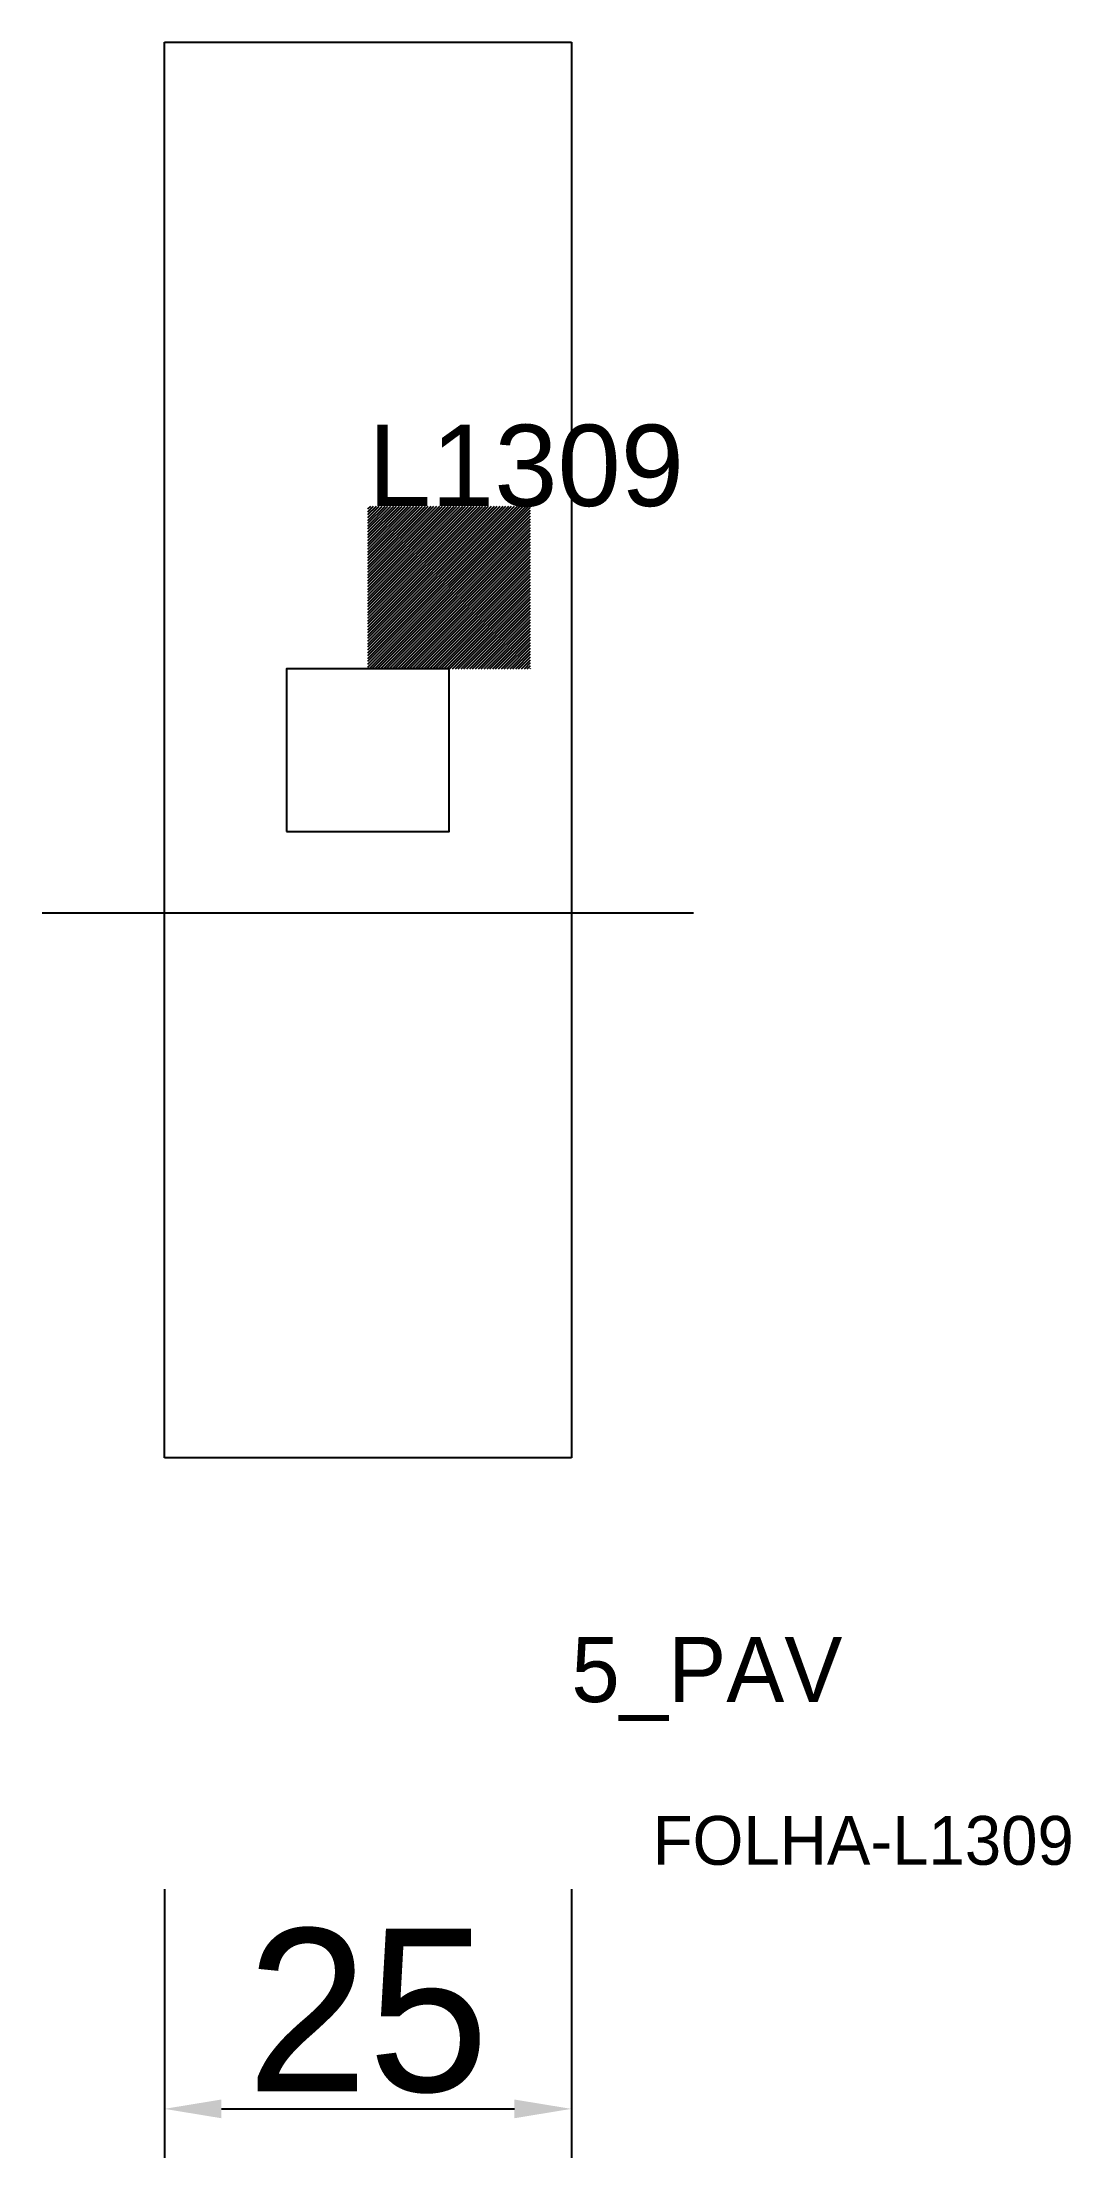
# Model space of a CAD drawing. Header units: metres. Extents: x 215 to 278, y 72 to 202.
import ezdxf

# ---------------------------------------------------------------- set-up
doc = ezdxf.new("R2010")
doc.units = ezdxf.units.M
for name, color, linetype in [('COTA', 241, 'CONTINUOUS'), ('FOLHA', 255, 'CONTINUOUS'), ('Hachura', 251, 'CONTINUOUS'), ('NOMENCLATURA', 7, 'CONTINUOUS'), ('Nível', 160, 'CONTINUOUS'), ('Painéis', 200, 'CONTINUOUS'), ('Pilares', 5, 'CONTINUOUS'), ('REAPROVEITAMENTO', 251, 'CONTINUOUS'), ('SARR_2.2x7', 40, 'CONTINUOUS')]:
    doc.layers.add(name, color=color, linetype=linetype)
doc.styles.add('ARIAL', font='Arial.ttf')
doc.dimstyles.new('EZ DXF', dxfattribs={"dimtxt": 10, "dimasz": 3.5, "dimexe": 3, "dimexo": 1.5, "dimgap": 1, "dimtad": 1, "dimdec": 1, "dimdsep": 46, "dimcen": 2.5, "dimazin": 3, "dimtfac": 1, "dimtmove": 0, "dimatfit": 3})

msp = doc.modelspace()

# ---------------------------------------------------------------- hatches: boundary and pattern name
at = {"layer": 'Hachura'}
h = msp.add_hatch(dxfattribs=at)
h.set_pattern_fill('ANSI31', scale=50)
h.paths.add_polyline_path([(247.2, 114.5), (222.2, 114.5), (222.2, 201.5), (247.2, 201.5)])
h = msp.add_hatch(dxfattribs=at)
h.set_pattern_fill('ANSI31', scale=50)
h.paths.add_polyline_path([(247.2, 114.5), (222.2, 114.5), (222.2, 201.5), (247.2, 201.5)])
at = {"layer": 'Reaproveitamento'}
h = msp.add_hatch(dxfattribs=at)
h.set_pattern_fill('SOLID')
h.paths.add_polyline_path([(234.7, 163), (244.7, 163), (244.7, 173), (234.7, 173)])
h = msp.add_hatch(dxfattribs=at)
h.set_pattern_fill('SOLID')
h.paths.add_polyline_path([(234.7, 163), (244.7, 163), (244.7, 173), (234.7, 173)])

# ---------------------------------------------------------------- linework, layer by layer
at = {"layer": 'Painéis', "color": 200}
for p, q in [((222.2, 114.5), (222.2, 201.5)), ((222.2, 201.5), (247.2, 201.5)), ((222.2, 114.5), (222.2, 201.5)), ((222.2, 201.5), (247.2, 201.5)), ((247.2, 201.5), (247.2, 114.5)), ((247.2, 201.5), (247.2, 114.5)), ((247.2, 114.5), (222.2, 114.5)), ((247.2, 114.5), (222.2, 114.5))]:
    msp.add_line(p, q, dxfattribs=at)
at = {"layer": 'Pilares'}
msp.add_lwpolyline([(229.7, 153), (239.7, 153), (239.7, 163), (229.7, 163)], close=True, dxfattribs=at)
msp.add_lwpolyline([(229.7, 153), (239.7, 153), (239.7, 163), (229.7, 163)], close=True, dxfattribs=at)
at = {"layer": 'SARR_2.2x7'}
msp.add_line((214.7, 148), (254.7, 148), dxfattribs=at)
msp.add_line((214.7, 148), (254.7, 148), dxfattribs=at)

# ---------------------------------------------------------------- texts
at = {"layer": 'FOLHA'}
msp.add_text('FOLHA-L1309', height=3, dxfattribs=at).set_placement((252.2, 89.5))
msp.add_text('FOLHA-L1309', height=3, dxfattribs=at).set_placement((252.2, 89.5))
at = {"layer": 'NOMENCLATURA', "insert": (234.7, 178), "char_height": 5, "attachment_point": 1, "style": 'ARIAL'}
msp.add_mtext('L1309', dxfattribs=at)
msp.add_mtext('L1309', dxfattribs=at)
at = {"layer": 'Nível'}
msp.add_text('5_PAV', height=4, dxfattribs=at).set_placement((247.2, 99.5))
msp.add_text('5_PAV', height=4, dxfattribs=at).set_placement((247.2, 99.5))

# ---------------------------------------------------------------- dimensions: what is measured, and where the dimension line sits
at = {"layer": 'COTA'}
msp.add_linear_dim(base=(222.2, 74.5), p1=(222.2, 89.5), p2=(247.2, 89.5), dimstyle='EZ DXF', dxfattribs=at).render()
msp.add_linear_dim(base=(222.2, 74.5), p1=(222.2, 89.5), p2=(247.2, 89.5), dimstyle='EZ DXF', dxfattribs=at).render()

doc.saveas('drawing.dxf')
